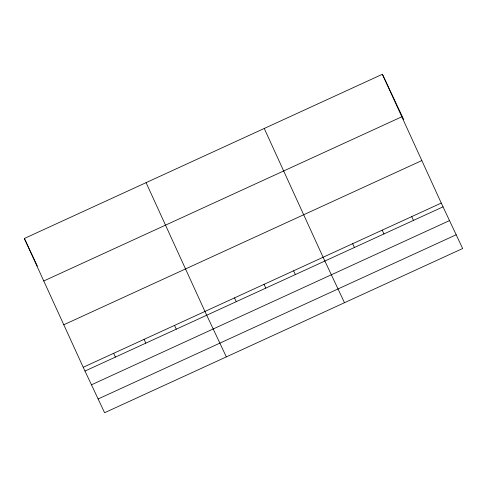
<?xml version="1.0" encoding="UTF-8"?>
<svg xmlns="http://www.w3.org/2000/svg" width="487" height="487" viewBox="0 0 487 487"><rect width="100%" height="100%" fill="white"/><g stroke="black" fill="none" stroke-linecap="round" stroke-linejoin="round"><path stroke-width="0.73" d="M382.398 74.274L441.259 203.067L462.65 248.522L104.602 412.726L83.21 367.277L24.35 238.478L382.398 74.274L403.79 119.723M43.775 280.981L401.824 116.777M63.785 324.774L421.839 160.564M83.21 367.277L441.259 203.067M84.988 371.045L443.036 206.841M91.459 384.803L449.507 220.593M98.124 398.975L456.179 234.764M411.722 216.612L413.493 220.386M382.185 230.162L383.957 233.93M352.643 243.707L354.42 247.481M344.492 302.713L323.106 257.258L264.246 128.458M293.564 270.802L295.341 274.577M264.027 284.347L265.799 288.121M234.484 297.898L236.262 301.666M226.339 356.898L204.948 311.443L146.088 182.649M174.516 325.401L176.288 329.175M144.079 339.36L145.857 343.128M113.648 353.318L115.419 357.087M24.35 238.478L32.276 255.316M32.599 256.004L37.359 266.127"/></g></svg>
